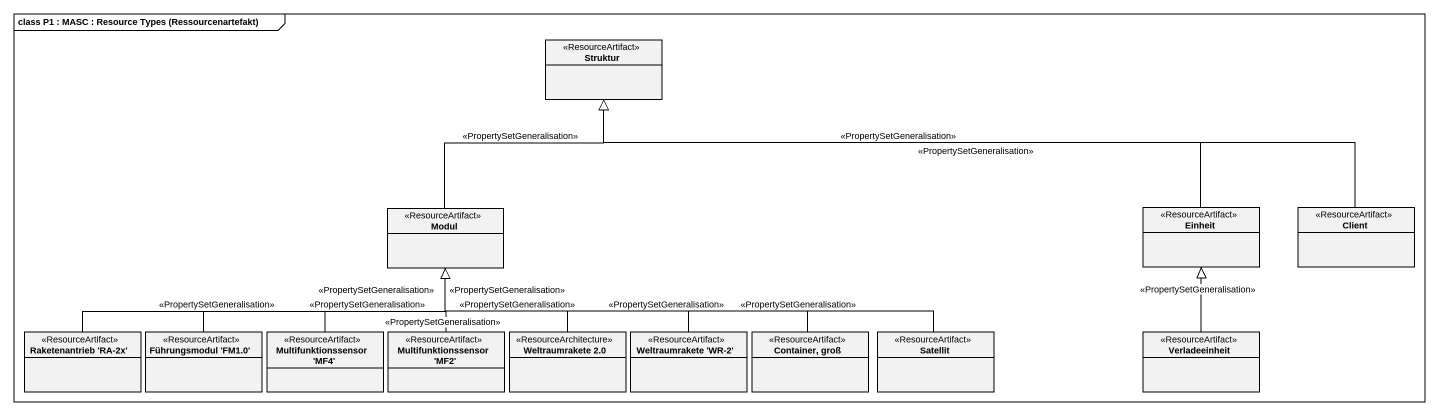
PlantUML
@startuml
mainframe class P1 : MASC : Resource Types (Ressourcenartefakt)
hide circle
hide empty members
class Struktur <<ResourceArtifact>>
class Modul <<ResourceArtifact>>
class Einheit <<ResourceArtifact>>
class Client <<ResourceArtifact>>
class "Raketenantrieb 'RA-2x'" as Raketenantrieb_RA_2x <<ResourceArtifact>>
class "Führungsmodul 'FM1.0'" as Führungsmodul_FM1_0 <<ResourceArtifact>>
class "Multifunktionssensor 'MF4'" as Multifunktionssensor_MF4 <<ResourceArtifact>>
class "Multifunktionssensor 'MF2'" as Multifunktionssensor_MF2 <<ResourceArtifact>>
class "Weltraumrakete 2.0" as Weltraumrakete_2_0 <<ResourceArchitecture>>
class "Weltraumrakete 'WR-2'" as Weltraumrakete_WR_2 <<ResourceArtifact>>
class "Container, groß" as Container_groß <<ResourceArtifact>>
class Satellit <<ResourceArtifact>>
class Verladeeinheit <<ResourceArtifact>>
Modul -up-|> Struktur : <<PropertySetGeneralisation>>
Einheit -left-|> Struktur : <<PropertySetGeneralisation>>
Client -left-|> Struktur : <<PropertySetGeneralisation>>
Raketenantrieb_RA_2x -right-|> Modul : <<PropertySetGeneralisation>>
Führungsmodul_FM1_0 -right-|> Modul : <<PropertySetGeneralisation>>
Multifunktionssensor_MF4 -up-|> Modul : <<PropertySetGeneralisation>>
Multifunktionssensor_MF2 -up-|> Modul : <<PropertySetGeneralisation>>
Weltraumrakete_2_0 -up-|> Modul : <<PropertySetGeneralisation>>
Weltraumrakete_WR_2 -left-|> Modul : <<PropertySetGeneralisation>>
Container_groß -left-|> Modul : <<PropertySetGeneralisation>>
Satellit -left-|> Modul : <<PropertySetGeneralisation>>
Verladeeinheit -up-|> Einheit : <<PropertySetGeneralisation>>
@enduml
